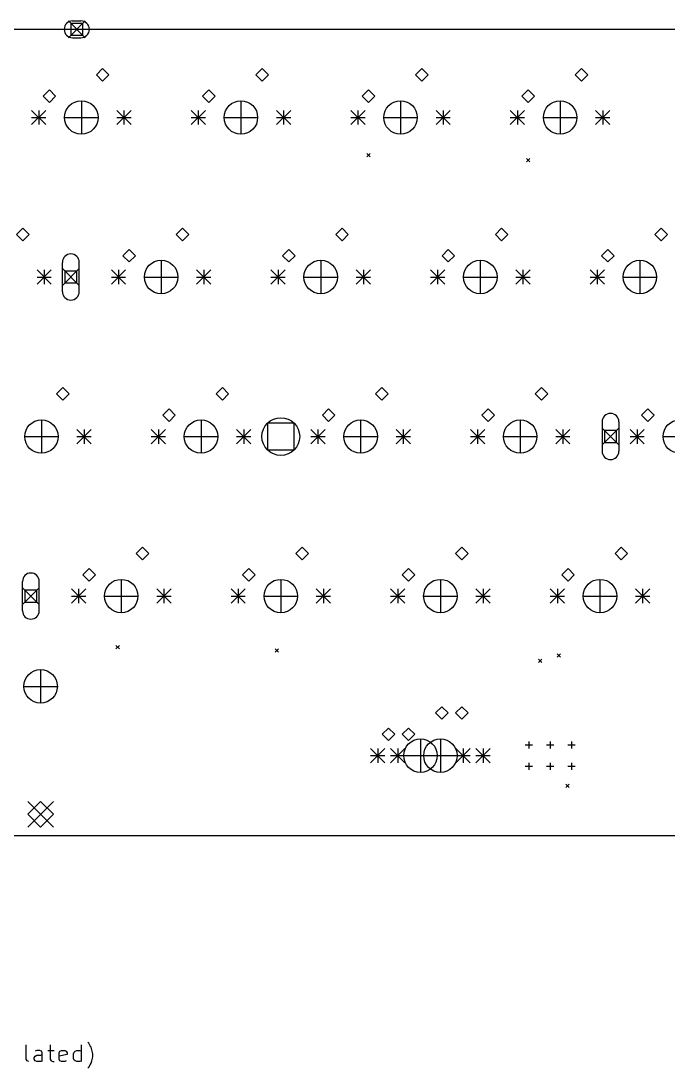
# Model space of a CAD drawing. Extents: x -1 to 313, y -136 to 2.
# Drawn here: x 78.4 to 155.4, y -122.8 to 2 of the extents above; entities that cross this region are included whole.
import ezdxf

# ---------------------------------------------------------------- set-up
doc = ezdxf.new("R2010")
doc.units = 0
doc.layers.add('BLACK', color=7, linetype='CONTINUOUS')

msp = doc.modelspace()

# ---------------------------------------------------------------- linework, layer by layer
at = {"layer": 'BLACK', "linetype": 'CONTINUOUS'}
for p, q in [((84, 2), (86, 0)), ((86, 2), (84, 0)), ((85.7071, 1.70711), (84.2929, 1.70711)), ((84.2929, 1.70711), (84.2929, 0.29289)), ((84.5, 2), (85.5, 2)), ((85.7071, 0.29289), (85.7071, 1.70711)), ((308.966, 1), (5, 1)), ((84.2929, 0.29289), (85.7071, 0.29289)), ((84.5, 0), (85.5, 0)), ((88.085, -3.6757), (87.3357, -4.425)), ((88.8343, -4.425), (88.085, -3.6757)), ((107.095, -3.6757), (106.346, -4.425)), ((107.844, -4.425), (107.095, -3.6757)), ((126.105, -3.6757), (125.356, -4.425)), ((126.854, -4.425), (126.105, -3.6757)), ((145.115, -3.6757), (144.366, -4.425)), ((145.864, -4.425), (145.115, -3.6757)), ((87.3357, -4.425), (88.085, -5.1743)), ((88.085, -5.1743), (88.8343, -4.425)), ((106.346, -4.425), (107.095, -5.1743)), ((107.095, -5.1743), (107.844, -4.425)), ((125.356, -4.425), (126.105, -5.1743)), ((126.105, -5.1743), (126.854, -4.425)), ((144.366, -4.425), (145.115, -5.1743)), ((145.115, -5.1743), (145.864, -4.425)), ((81.735, -6.2157), (80.9857, -6.965)), ((82.4843, -6.965), (81.735, -6.2157)), ((100.745, -6.2157), (99.9957, -6.965)), ((101.494, -6.965), (100.745, -6.2157)), ((119.755, -6.2157), (119.006, -6.965)), ((120.504, -6.965), (119.755, -6.2157)), ((138.765, -6.2157), (138.016, -6.965)), ((139.514, -6.965), (138.765, -6.2157)), ((80.9857, -6.965), (81.735, -7.7143)), ((81.735, -7.7143), (82.4843, -6.965)), ((99.9957, -6.965), (100.745, -7.7143)), ((100.745, -7.7143), (101.494, -6.965)), ((119.006, -6.965), (119.755, -7.7143)), ((119.755, -7.7143), (120.504, -6.965)), ((138.016, -6.965), (138.765, -7.7143)), ((138.765, -7.7143), (139.514, -6.965)), ((79.6141, -8.6541), (81.3159, -10.3559)), ((81.3159, -8.6541), (79.6141, -10.3559)), ((80.465, -8.6541), (80.465, -10.3559)), ((85.545, -7.5111), (85.545, -11.4989)), ((89.7741, -8.6541), (91.4759, -10.3559)), ((91.4759, -8.6541), (89.7741, -10.3559)), ((90.625, -8.6541), (90.625, -10.3559)), ((98.6241, -8.6541), (100.326, -10.3559)), ((100.326, -8.6541), (98.6241, -10.3559)), ((99.475, -8.6541), (99.475, -10.3559)), ((104.555, -7.5111), (104.555, -11.4989)), ((108.784, -8.6541), (110.486, -10.3559)), ((110.486, -8.6541), (108.784, -10.3559)), ((109.635, -8.6541), (109.635, -10.3559)), ((117.634, -8.6541), (119.336, -10.3559)), ((119.336, -8.6541), (117.634, -10.3559)), ((118.485, -8.6541), (118.485, -10.3559)), ((123.565, -7.5111), (123.565, -11.4989)), ((127.794, -8.6541), (129.496, -10.3559)), ((129.496, -8.6541), (127.794, -10.3559)), ((128.645, -8.6541), (128.645, -10.3559)), ((136.644, -8.6541), (138.346, -10.3559)), ((138.346, -8.6541), (136.644, -10.3559)), ((137.495, -8.6541), (137.495, -10.3559)), ((142.575, -7.5111), (142.575, -11.4989)), ((146.804, -8.6541), (148.506, -10.3559)), ((148.506, -8.6541), (146.804, -10.3559)), ((147.655, -8.6541), (147.655, -10.3559)), ((79.6141, -9.505), (81.3159, -9.505)), ((83.5511, -9.505), (87.5389, -9.505)), ((89.7741, -9.505), (91.4759, -9.505)), ((98.6241, -9.505), (100.326, -9.505)), ((102.561, -9.505), (106.549, -9.505)), ((108.784, -9.505), (110.486, -9.505)), ((117.634, -9.505), (119.336, -9.505)), ((121.571, -9.505), (125.559, -9.505)), ((127.794, -9.505), (129.496, -9.505)), ((136.644, -9.505), (138.346, -9.505)), ((140.581, -9.505), (144.569, -9.505)), ((146.804, -9.505), (148.506, -9.505)), ((119.555, -13.8118), (119.955, -14.2118)), ((119.955, -13.8118), (119.555, -14.2118)), ((138.565, -14.4058), (138.965, -14.8058)), ((138.965, -14.4058), (138.565, -14.8058)), ((78.58, -22.6857), (77.8307, -23.435)), ((77.8307, -23.435), (78.58, -24.1843)), ((79.3293, -23.435), (78.58, -22.6857)), ((78.58, -24.1843), (79.3293, -23.435)), ((97.59, -22.6857), (96.8407, -23.435)), ((96.8407, -23.435), (97.59, -24.1843)), ((98.3393, -23.435), (97.59, -22.6857)), ((97.59, -24.1843), (98.3393, -23.435)), ((116.6, -22.6857), (115.851, -23.435)), ((115.851, -23.435), (116.6, -24.1843)), ((117.349, -23.435), (116.6, -22.6857)), ((116.6, -24.1843), (117.349, -23.435)), ((135.61, -22.6857), (134.861, -23.435)), ((134.861, -23.435), (135.61, -24.1843)), ((136.359, -23.435), (135.61, -22.6857)), ((135.61, -24.1843), (136.359, -23.435)), ((154.62, -22.6857), (153.871, -23.435)), ((153.871, -23.435), (154.62, -24.1843)), ((155.369, -23.435), (154.62, -22.6857)), ((154.62, -24.1843), (155.369, -23.435)), ((91.24, -25.2257), (90.4907, -25.975)), ((90.4907, -25.975), (91.24, -26.7243)), ((91.9893, -25.975), (91.24, -25.2257)), ((91.24, -26.7243), (91.9893, -25.975)), ((110.25, -25.2257), (109.501, -25.975)), ((109.501, -25.975), (110.25, -26.7243)), ((110.999, -25.975), (110.25, -25.2257)), ((110.25, -26.7243), (110.999, -25.975)), ((129.26, -25.2257), (128.511, -25.975)), ((128.511, -25.975), (129.26, -26.7243)), ((130.009, -25.975), (129.26, -25.2257)), ((129.26, -26.7243), (130.009, -25.975)), ((148.27, -25.2257), (147.521, -25.975)), ((147.521, -25.975), (148.27, -26.7243)), ((149.019, -25.975), (148.27, -25.2257)), ((148.27, -26.7243), (149.019, -25.975)), ((83.29, -30.265), (83.29, -26.765)), ((85.29, -30.265), (85.29, -26.765)), ((95.05, -26.5211), (95.05, -30.5089)), ((114.06, -26.5211), (114.06, -30.5089)), ((133.07, -26.5211), (133.07, -30.5089)), ((152.08, -26.5211), (152.08, -30.5089)), ((80.2691, -27.6641), (81.9709, -29.3659)), ((81.9709, -27.6641), (80.2691, -29.3659)), ((80.2691, -28.515), (81.9709, -28.515)), ((81.12, -27.6641), (81.12, -29.3659)), ((83.29, -27.515), (85.29, -29.515)), ((85.29, -27.515), (83.29, -29.515)), ((84.9971, -27.8079), (83.5829, -27.8079)), ((83.5829, -27.8079), (83.5829, -29.2221)), ((84.9971, -29.2221), (84.9971, -27.8079)), ((89.1191, -27.6641), (90.8209, -29.3659)), ((90.8209, -27.6641), (89.1191, -29.3659)), ((89.1191, -28.515), (90.8209, -28.515)), ((89.97, -27.6641), (89.97, -29.3659)), ((93.0561, -28.515), (97.0439, -28.515)), ((99.2791, -27.6641), (100.981, -29.3659)), ((100.981, -27.6641), (99.2791, -29.3659)), ((99.2791, -28.515), (100.981, -28.515)), ((100.13, -27.6641), (100.13, -29.3659)), ((108.129, -27.6641), (109.831, -29.3659)), ((109.831, -27.6641), (108.129, -29.3659)), ((108.129, -28.515), (109.831, -28.515)), ((108.98, -27.6641), (108.98, -29.3659)), ((112.066, -28.515), (116.054, -28.515)), ((118.289, -27.6641), (119.991, -29.3659)), ((119.991, -27.6641), (118.289, -29.3659)), ((118.289, -28.515), (119.991, -28.515)), ((119.14, -27.6641), (119.14, -29.3659)), ((127.139, -27.6641), (128.841, -29.3659)), ((128.841, -27.6641), (127.139, -29.3659)), ((127.139, -28.515), (128.841, -28.515)), ((127.99, -27.6641), (127.99, -29.3659)), ((131.076, -28.515), (135.064, -28.515)), ((137.299, -27.6641), (139.001, -29.3659)), ((139.001, -27.6641), (137.299, -29.3659)), ((137.299, -28.515), (139.001, -28.515)), ((138.15, -27.6641), (138.15, -29.3659)), ((146.149, -27.6641), (147.851, -29.3659)), ((147.851, -27.6641), (146.149, -29.3659)), ((146.149, -28.515), (147.851, -28.515)), ((147, -27.6641), (147, -29.3659)), ((150.086, -28.515), (154.074, -28.515)), ((83.5829, -29.2221), (84.9971, -29.2221)), ((83.3325, -41.6957), (82.5832, -42.445)), ((84.0818, -42.445), (83.3325, -41.6957)), ((102.343, -41.6957), (101.593, -42.445)), ((103.092, -42.445), (102.343, -41.6957)), ((121.352, -41.6957), (120.603, -42.445)), ((122.102, -42.445), (121.352, -41.6957)), ((140.362, -41.6957), (139.613, -42.445)), ((141.112, -42.445), (140.362, -41.6957)), ((82.5832, -42.445), (83.3325, -43.1943)), ((83.3325, -43.1943), (84.0818, -42.445)), ((101.593, -42.445), (102.343, -43.1943)), ((102.343, -43.1943), (103.092, -42.445)), ((120.603, -42.445), (121.352, -43.1943)), ((121.352, -43.1943), (122.102, -42.445)), ((139.613, -42.445), (140.362, -43.1943)), ((140.362, -43.1943), (141.112, -42.445)), ((95.9925, -44.2357), (95.2432, -44.985)), ((96.7418, -44.985), (95.9925, -44.2357)), ((115.002, -44.2357), (114.253, -44.985)), ((115.752, -44.985), (115.002, -44.2357)), ((134.012, -44.2357), (133.263, -44.985)), ((134.762, -44.985), (134.012, -44.2357)), ((153.022, -44.2357), (152.273, -44.985)), ((153.772, -44.985), (153.022, -44.2357)), ((80.7925, -45.5311), (80.7925, -49.5189)), ((95.2432, -44.985), (95.9925, -45.7343)), ((95.9925, -45.7343), (96.7418, -44.985)), ((99.8025, -45.5311), (99.8025, -49.5189)), ((110.899, -45.934), (107.717, -45.934)), ((107.717, -45.934), (107.717, -49.116)), ((110.899, -49.116), (110.899, -45.934)), ((114.253, -44.985), (115.002, -45.7343)), ((115.002, -45.7343), (115.752, -44.985)), ((118.812, -45.5311), (118.812, -49.5189)), ((133.263, -44.985), (134.012, -45.7343)), ((134.012, -45.7343), (134.762, -44.985)), ((137.822, -45.5311), (137.822, -49.5189)), ((147.582, -45.775), (147.582, -49.275)), ((149.582, -45.775), (149.582, -49.275)), ((152.273, -44.985), (153.022, -45.7343)), ((153.022, -45.7343), (153.772, -44.985)), ((85.0216, -46.6741), (86.7234, -48.3759)), ((86.7234, -46.6741), (85.0216, -48.3759)), ((85.8725, -46.6741), (85.8725, -48.3759)), ((93.8716, -46.6741), (95.5734, -48.3759)), ((95.5734, -46.6741), (93.8716, -48.3759)), ((94.7225, -46.6741), (94.7225, -48.3759)), ((104.032, -46.6741), (105.733, -48.3759)), ((105.733, -46.6741), (104.032, -48.3759)), ((104.882, -46.6741), (104.882, -48.3759)), ((112.882, -46.6741), (114.583, -48.3759)), ((114.583, -46.6741), (112.882, -48.3759)), ((113.733, -46.6741), (113.733, -48.3759)), ((123.042, -46.6741), (124.743, -48.3759)), ((124.743, -46.6741), (123.042, -48.3759)), ((123.892, -46.6741), (123.892, -48.3759)), ((131.892, -46.6741), (133.593, -48.3759)), ((133.593, -46.6741), (131.892, -48.3759)), ((132.743, -46.6741), (132.743, -48.3759)), ((142.052, -46.6741), (143.753, -48.3759)), ((143.753, -46.6741), (142.052, -48.3759)), ((142.903, -46.6741), (142.903, -48.3759)), ((147.582, -46.525), (149.582, -48.525)), ((149.582, -46.525), (147.582, -48.525)), ((149.29, -46.8179), (147.875, -46.8179)), ((147.875, -46.8179), (147.875, -48.2321)), ((149.29, -48.2321), (149.29, -46.8179)), ((150.902, -46.6741), (152.603, -48.3759)), ((152.603, -46.6741), (150.902, -48.3759)), ((151.752, -46.6741), (151.752, -48.3759)), ((78.7986, -47.525), (82.7864, -47.525)), ((85.0216, -47.525), (86.7234, -47.525)), ((93.8716, -47.525), (95.5734, -47.525)), ((97.8086, -47.525), (101.796, -47.525)), ((104.032, -47.525), (105.733, -47.525)), ((112.882, -47.525), (114.583, -47.525)), ((116.819, -47.525), (120.806, -47.525)), ((123.042, -47.525), (124.743, -47.525)), ((131.892, -47.525), (133.593, -47.525)), ((135.829, -47.525), (139.816, -47.525)), ((142.052, -47.525), (143.753, -47.525)), ((147.875, -48.2321), (149.29, -48.2321)), ((150.902, -47.525), (152.603, -47.525)), ((154.839, -47.525), (158.826, -47.525)), ((107.717, -49.116), (110.899, -49.116)), ((92.8375, -60.7057), (92.0882, -61.455)), ((93.5868, -61.455), (92.8375, -60.7057)), ((111.847, -60.7057), (111.098, -61.455)), ((112.597, -61.455), (111.847, -60.7057)), ((130.857, -60.7057), (130.108, -61.455)), ((131.607, -61.455), (130.857, -60.7057)), ((149.868, -60.7057), (149.118, -61.455)), ((150.617, -61.455), (149.868, -60.7057)), ((92.0882, -61.455), (92.8375, -62.2043)), ((92.8375, -62.2043), (93.5868, -61.455)), ((111.098, -61.455), (111.847, -62.2043)), ((111.847, -62.2043), (112.597, -61.455)), ((130.108, -61.455), (130.857, -62.2043)), ((130.857, -62.2043), (131.607, -61.455)), ((149.118, -61.455), (149.868, -62.2043)), ((149.868, -62.2043), (150.617, -61.455)), ((86.4875, -63.2457), (85.7382, -63.995)), ((87.2368, -63.995), (86.4875, -63.2457)), ((105.498, -63.2457), (104.748, -63.995)), ((106.247, -63.995), (105.498, -63.2457)), ((124.507, -63.2457), (123.758, -63.995)), ((125.257, -63.995), (124.507, -63.2457)), ((143.517, -63.2457), (142.768, -63.995)), ((144.267, -63.995), (143.517, -63.2457)), ((78.5375, -68.285), (78.5375, -64.785)), ((80.5375, -68.285), (80.5375, -64.785)), ((85.7382, -63.995), (86.4875, -64.7443)), ((86.4875, -64.7443), (87.2368, -63.995)), ((90.2975, -64.5411), (90.2975, -68.5289)), ((104.748, -63.995), (105.498, -64.7443)), ((105.498, -64.7443), (106.247, -63.995)), ((109.307, -64.5411), (109.307, -68.5289)), ((123.758, -63.995), (124.507, -64.7443)), ((124.507, -64.7443), (125.257, -63.995)), ((128.317, -64.5411), (128.317, -68.5289)), ((142.768, -63.995), (143.517, -64.7443)), ((143.517, -64.7443), (144.267, -63.995)), ((147.327, -64.5411), (147.327, -68.5289)), ((78.5375, -65.535), (80.5375, -67.535)), ((80.5375, -65.535), (78.5375, -67.535)), ((80.2446, -65.8279), (78.8304, -65.8279)), ((78.8304, -65.8279), (78.8304, -67.2421)), ((80.2446, -67.2421), (80.2446, -65.8279)), ((84.3666, -65.6841), (86.0684, -67.3859)), ((86.0684, -65.6841), (84.3666, -67.3859)), ((85.2175, -65.6841), (85.2175, -67.3859)), ((94.5266, -65.6841), (96.2284, -67.3859)), ((96.2284, -65.6841), (94.5266, -67.3859)), ((95.3775, -65.6841), (95.3775, -67.3859)), ((103.377, -65.6841), (105.078, -67.3859)), ((105.078, -65.6841), (103.377, -67.3859)), ((104.227, -65.6841), (104.227, -67.3859)), ((113.537, -65.6841), (115.238, -67.3859)), ((115.238, -65.6841), (113.537, -67.3859)), ((114.387, -65.6841), (114.387, -67.3859)), ((122.387, -65.6841), (124.088, -67.3859)), ((124.088, -65.6841), (122.387, -67.3859)), ((123.237, -65.6841), (123.237, -67.3859)), ((132.547, -65.6841), (134.248, -67.3859)), ((134.248, -65.6841), (132.547, -67.3859)), ((133.398, -65.6841), (133.398, -67.3859)), ((141.397, -65.6841), (143.098, -67.3859)), ((143.098, -65.6841), (141.397, -67.3859)), ((142.248, -65.6841), (142.248, -67.3859)), ((151.557, -65.6841), (153.258, -67.3859)), ((153.258, -65.6841), (151.557, -67.3859)), ((152.407, -65.6841), (152.407, -67.3859)), ((78.8304, -67.2421), (80.2446, -67.2421)), ((84.3666, -66.535), (86.0684, -66.535)), ((88.3036, -66.535), (92.2914, -66.535)), ((94.5266, -66.535), (96.2284, -66.535)), ((103.377, -66.535), (105.078, -66.535)), ((107.314, -66.535), (111.301, -66.535)), ((113.537, -66.535), (115.238, -66.535)), ((122.387, -66.535), (124.088, -66.535)), ((126.324, -66.535), (130.311, -66.535)), ((132.547, -66.535), (134.248, -66.535)), ((141.397, -66.535), (143.098, -66.535)), ((145.334, -66.535), (149.321, -66.535)), ((151.557, -66.535), (153.258, -66.535)), ((89.6723, -72.4082), (90.0723, -72.8082)), ((90.0723, -72.4082), (89.6723, -72.8082)), ((108.65, -72.8042), (109.05, -73.2042)), ((109.05, -72.8042), (108.65, -73.2042)), ((142.229, -73.4292), (142.629, -73.8293)), ((142.629, -73.4292), (142.229, -73.8293)), ((139.999, -74.0579), (140.399, -74.4579)), ((140.399, -74.0579), (139.999, -74.4579)), ((80.6926, -75.2962), (80.6926, -79.284)), ((78.6987, -77.2901), (82.6865, -77.2901)), ((128.481, -79.7157), (127.732, -80.465)), ((129.231, -80.465), (128.481, -79.7157)), ((130.858, -79.7158), (130.108, -80.4651)), ((131.607, -80.4651), (130.858, -79.7158)), ((127.732, -80.465), (128.481, -81.2143)), ((128.481, -81.2143), (129.231, -80.465)), ((130.108, -80.4651), (130.858, -81.2144)), ((130.858, -81.2144), (131.607, -80.4651)), ((122.131, -82.2557), (121.382, -83.005)), ((122.881, -83.005), (122.131, -82.2557)), ((124.508, -82.2558), (123.758, -83.0051)), ((125.257, -83.0051), (124.508, -82.2558)), ((121.382, -83.005), (122.131, -83.7543)), ((122.131, -83.7543), (122.881, -83.005)), ((123.758, -83.0051), (124.508, -83.7544)), ((124.508, -83.7544), (125.257, -83.0051)), ((125.941, -83.5511), (125.941, -87.5389)), ((128.318, -83.5512), (128.318, -87.539)), ((120.01, -84.6941), (121.712, -86.3959)), ((121.712, -84.6941), (120.01, -86.3959)), ((120.861, -84.6941), (120.861, -86.3959)), ((122.387, -84.6942), (124.088, -86.396)), ((124.088, -84.6942), (122.387, -86.396)), ((123.238, -84.6942), (123.238, -86.396)), ((130.17, -84.6941), (131.872, -86.3959)), ((131.872, -84.6941), (130.17, -86.3959)), ((131.021, -84.6941), (131.021, -86.3959)), ((132.547, -84.6942), (134.249, -86.396)), ((134.249, -84.6942), (132.547, -86.396)), ((133.398, -84.6942), (133.398, -86.396)), ((138.422, -84.2751), (139.272, -84.2751)), ((138.847, -83.8501), (138.847, -84.7001)), ((140.962, -84.2751), (141.812, -84.2751)), ((141.387, -83.8501), (141.387, -84.7001)), ((143.502, -84.2751), (144.352, -84.2751)), ((143.927, -83.8501), (143.927, -84.7001)), ((120.01, -85.545), (121.712, -85.545)), ((122.387, -85.5451), (124.088, -85.5451)), ((123.947, -85.545), (127.935, -85.545)), ((126.324, -85.5451), (130.311, -85.5451)), ((130.17, -85.545), (131.872, -85.545)), ((132.547, -85.5451), (134.249, -85.5451)), ((138.422, -86.8151), (139.272, -86.8151)), ((138.847, -86.3901), (138.847, -87.2401)), ((140.962, -86.8151), (141.812, -86.8151)), ((141.387, -86.3901), (141.387, -87.2401)), ((143.502, -86.8151), (144.352, -86.8151)), ((143.927, -86.3901), (143.927, -87.2401)), ((143.266, -88.9523), (143.666, -89.3523)), ((143.666, -88.9523), (143.266, -89.3523)), ((79.1686, -91.0061), (82.2166, -94.0541)), ((82.2166, -91.0061), (79.1686, -94.0541)), ((80.6926, -91.0061), (79.1686, -92.5301)), ((82.2166, -92.5301), (80.6926, -91.0061)), ((79.1686, -92.5301), (80.6926, -94.0541)), ((80.6926, -94.0541), (82.2166, -92.5301)), ((5, -95.0503), (308.966, -95.0503)), ((86.419, -119.825), (86.3238, -119.73)), ((78.9905, -121.73), (78.9905, -120.015)), ((80.2286, -120.682), (80.0381, -120.777)), ((80.6095, -120.682), (80.2286, -120.682)), ((80.8, -120.777), (80.6095, -120.682)), ((80.8952, -120.968), (80.8, -120.777)), ((80.8952, -122.015), (80.8952, -120.968)), ((81.5619, -120.682), (82.3238, -120.682)), ((81.8476, -120.015), (81.8476, -121.73)), ((82.8952, -120.968), (82.9905, -120.777)), ((82.8952, -121.73), (82.8952, -120.968)), ((82.9905, -120.777), (83.181, -120.682)), ((83.181, -120.682), (83.5619, -120.682)), ((83.5619, -120.682), (83.7524, -120.777)), ((83.7524, -120.777), (83.8476, -120.968)), ((83.8476, -120.968), (83.8476, -121.158)), ((84.6095, -121.063), (84.7048, -120.873)), ((84.7048, -120.873), (84.8, -120.777)), ((84.8, -120.777), (84.9905, -120.682)), ((84.9905, -120.682), (85.3714, -120.682)), ((85.3714, -120.682), (85.5619, -120.777)), ((85.5619, -122.015), (85.5619, -120.015)), ((86.6095, -120.111), (86.419, -119.825)), ((86.7048, -120.301), (86.6095, -120.111)), ((86.8, -120.587), (86.7048, -120.301)), ((86.8952, -121.063), (86.8, -120.587)), ((79.0857, -121.92), (78.9905, -121.73)), ((79.2762, -122.015), (79.0857, -121.92)), ((79.9429, -121.539), (80.0381, -121.349)), ((79.9429, -121.73), (79.9429, -121.539)), ((80.0381, -121.92), (79.9429, -121.73)), ((80.0381, -121.349), (80.2286, -121.254)), ((80.2286, -122.015), (80.0381, -121.92)), ((80.2286, -121.254), (80.7048, -121.254)), ((80.7048, -122.015), (80.2286, -122.015)), ((80.7048, -121.254), (80.8952, -121.158)), ((80.8952, -121.92), (80.7048, -122.015)), ((81.8476, -121.73), (81.9429, -121.92)), ((81.9429, -121.92), (82.1333, -122.015)), ((82.1333, -122.015), (82.3238, -122.015)), ((83.8476, -121.158), (82.8952, -121.349)), ((82.9905, -121.92), (82.8952, -121.73)), ((83.181, -122.015), (82.9905, -121.92)), ((83.5619, -122.015), (83.181, -122.015)), ((83.7524, -121.92), (83.5619, -122.015)), ((84.6095, -121.634), (84.6095, -121.063)), ((84.7048, -121.825), (84.6095, -121.634)), ((84.8, -121.92), (84.7048, -121.825)), ((84.9905, -122.015), (84.8, -121.92)), ((85.3714, -122.015), (84.9905, -122.015)), ((85.5619, -121.92), (85.3714, -122.015)), ((86.6095, -122.396), (86.7048, -122.206)), ((86.7048, -122.206), (86.8, -121.92)), ((86.8, -121.92), (86.8952, -121.444)), ((86.8952, -121.444), (86.8952, -121.063)), ((86.3238, -122.777), (86.419, -122.682)), ((86.419, -122.682), (86.6095, -122.396))]:
    msp.add_line(p, q, dxfattribs=at)
at = {"layer": 'BLACK'}
for centre, radius in [((85.545, -9.505), 1.9939), ((104.555, -9.505), 1.9939), ((123.565, -9.505), 1.9939), ((142.575, -9.505), 1.9939), ((95.05, -28.515), 1.9939), ((114.06, -28.515), 1.9939), ((133.07, -28.515), 1.9939), ((152.08, -28.515), 1.9939), ((80.7925, -47.525), 1.9939), ((99.8025, -47.525), 1.9939), ((109.308, -47.525), 2.25), ((118.812, -47.525), 1.9939), ((137.822, -47.525), 1.9939), ((156.832, -47.525), 1.9939), ((90.2975, -66.535), 1.9939), ((109.307, -66.535), 1.9939), ((128.317, -66.535), 1.9939), ((147.327, -66.535), 1.9939), ((80.6926, -77.2901), 1.9939), ((125.941, -85.545), 1.9939), ((128.318, -85.5451), 1.9939)]:
    msp.add_circle(centre, radius, dxfattribs=at)
for centre, start, end in [((84.5, 1), 90, 270), ((85.5, 1), 270, 450), ((84.29, -26.765), 360, 540), ((84.29, -30.265), 180, 360), ((148.582, -45.775), 0, 180), ((148.582, -49.275), 180, 360), ((79.5375, -64.785), 360, 540), ((79.5375, -68.285), 180, 360)]:
    msp.add_arc(centre, 1, start, end, dxfattribs=at)

doc.saveas('drawing.dxf')
